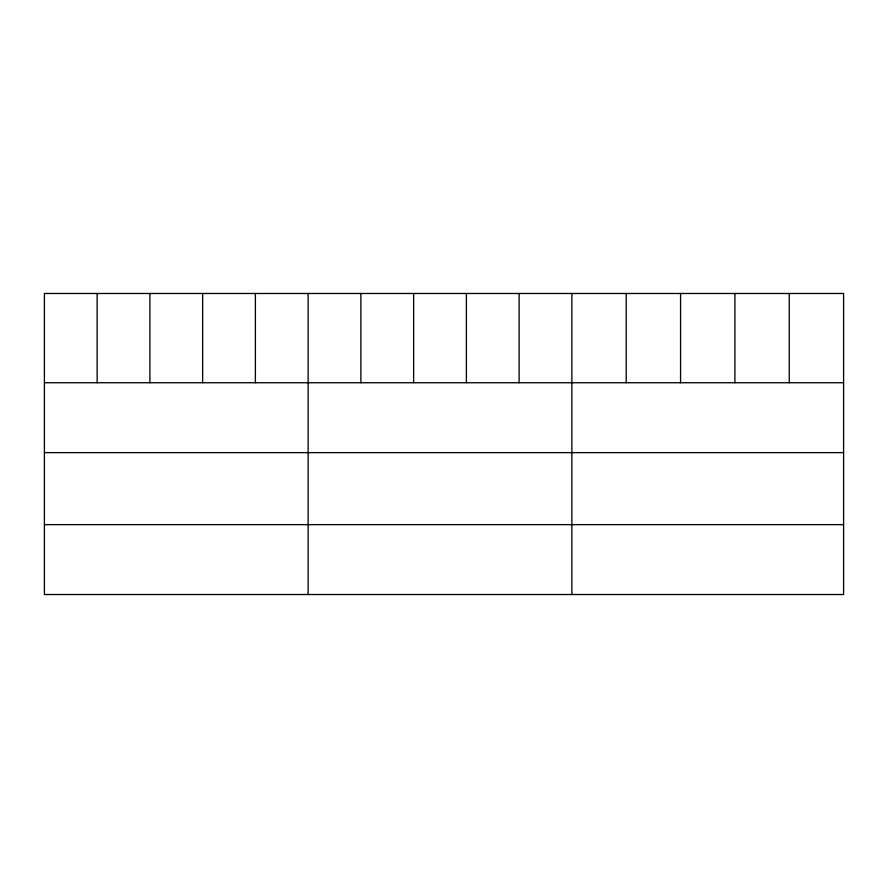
<?xml version="1.0" encoding="UTF-8"?>
<svg xmlns="http://www.w3.org/2000/svg" width="888" height="888" viewBox="0 0 888 888"><rect width="100%" height="100%" fill="white"/><g stroke="black" fill="none" stroke-linecap="round" stroke-linejoin="round"><path stroke-width="1.33" d="M843.6 382.739L843.6 594.516L44.4 594.516L44.4 293.484L843.6 293.484L843.6 382.739L44.4 382.739M44.4 452.625L843.6 452.625M44.4 524.63L843.6 524.63M789.254 293.484L789.254 382.739M734.909 293.484L734.909 382.739M680.563 293.484L680.563 382.739M626.218 293.484L626.218 382.739M571.872 293.484L571.872 594.516M519.125 293.484L519.125 382.739M466.378 293.484L466.378 382.739M413.63 293.484L413.63 382.739M360.883 293.484L360.883 382.739M308.136 293.484L308.136 594.516M255.389 293.484L255.389 382.739M202.642 293.484L202.642 382.739M149.894 293.484L149.894 382.739M97.147 293.484L97.147 382.739"/></g></svg>
